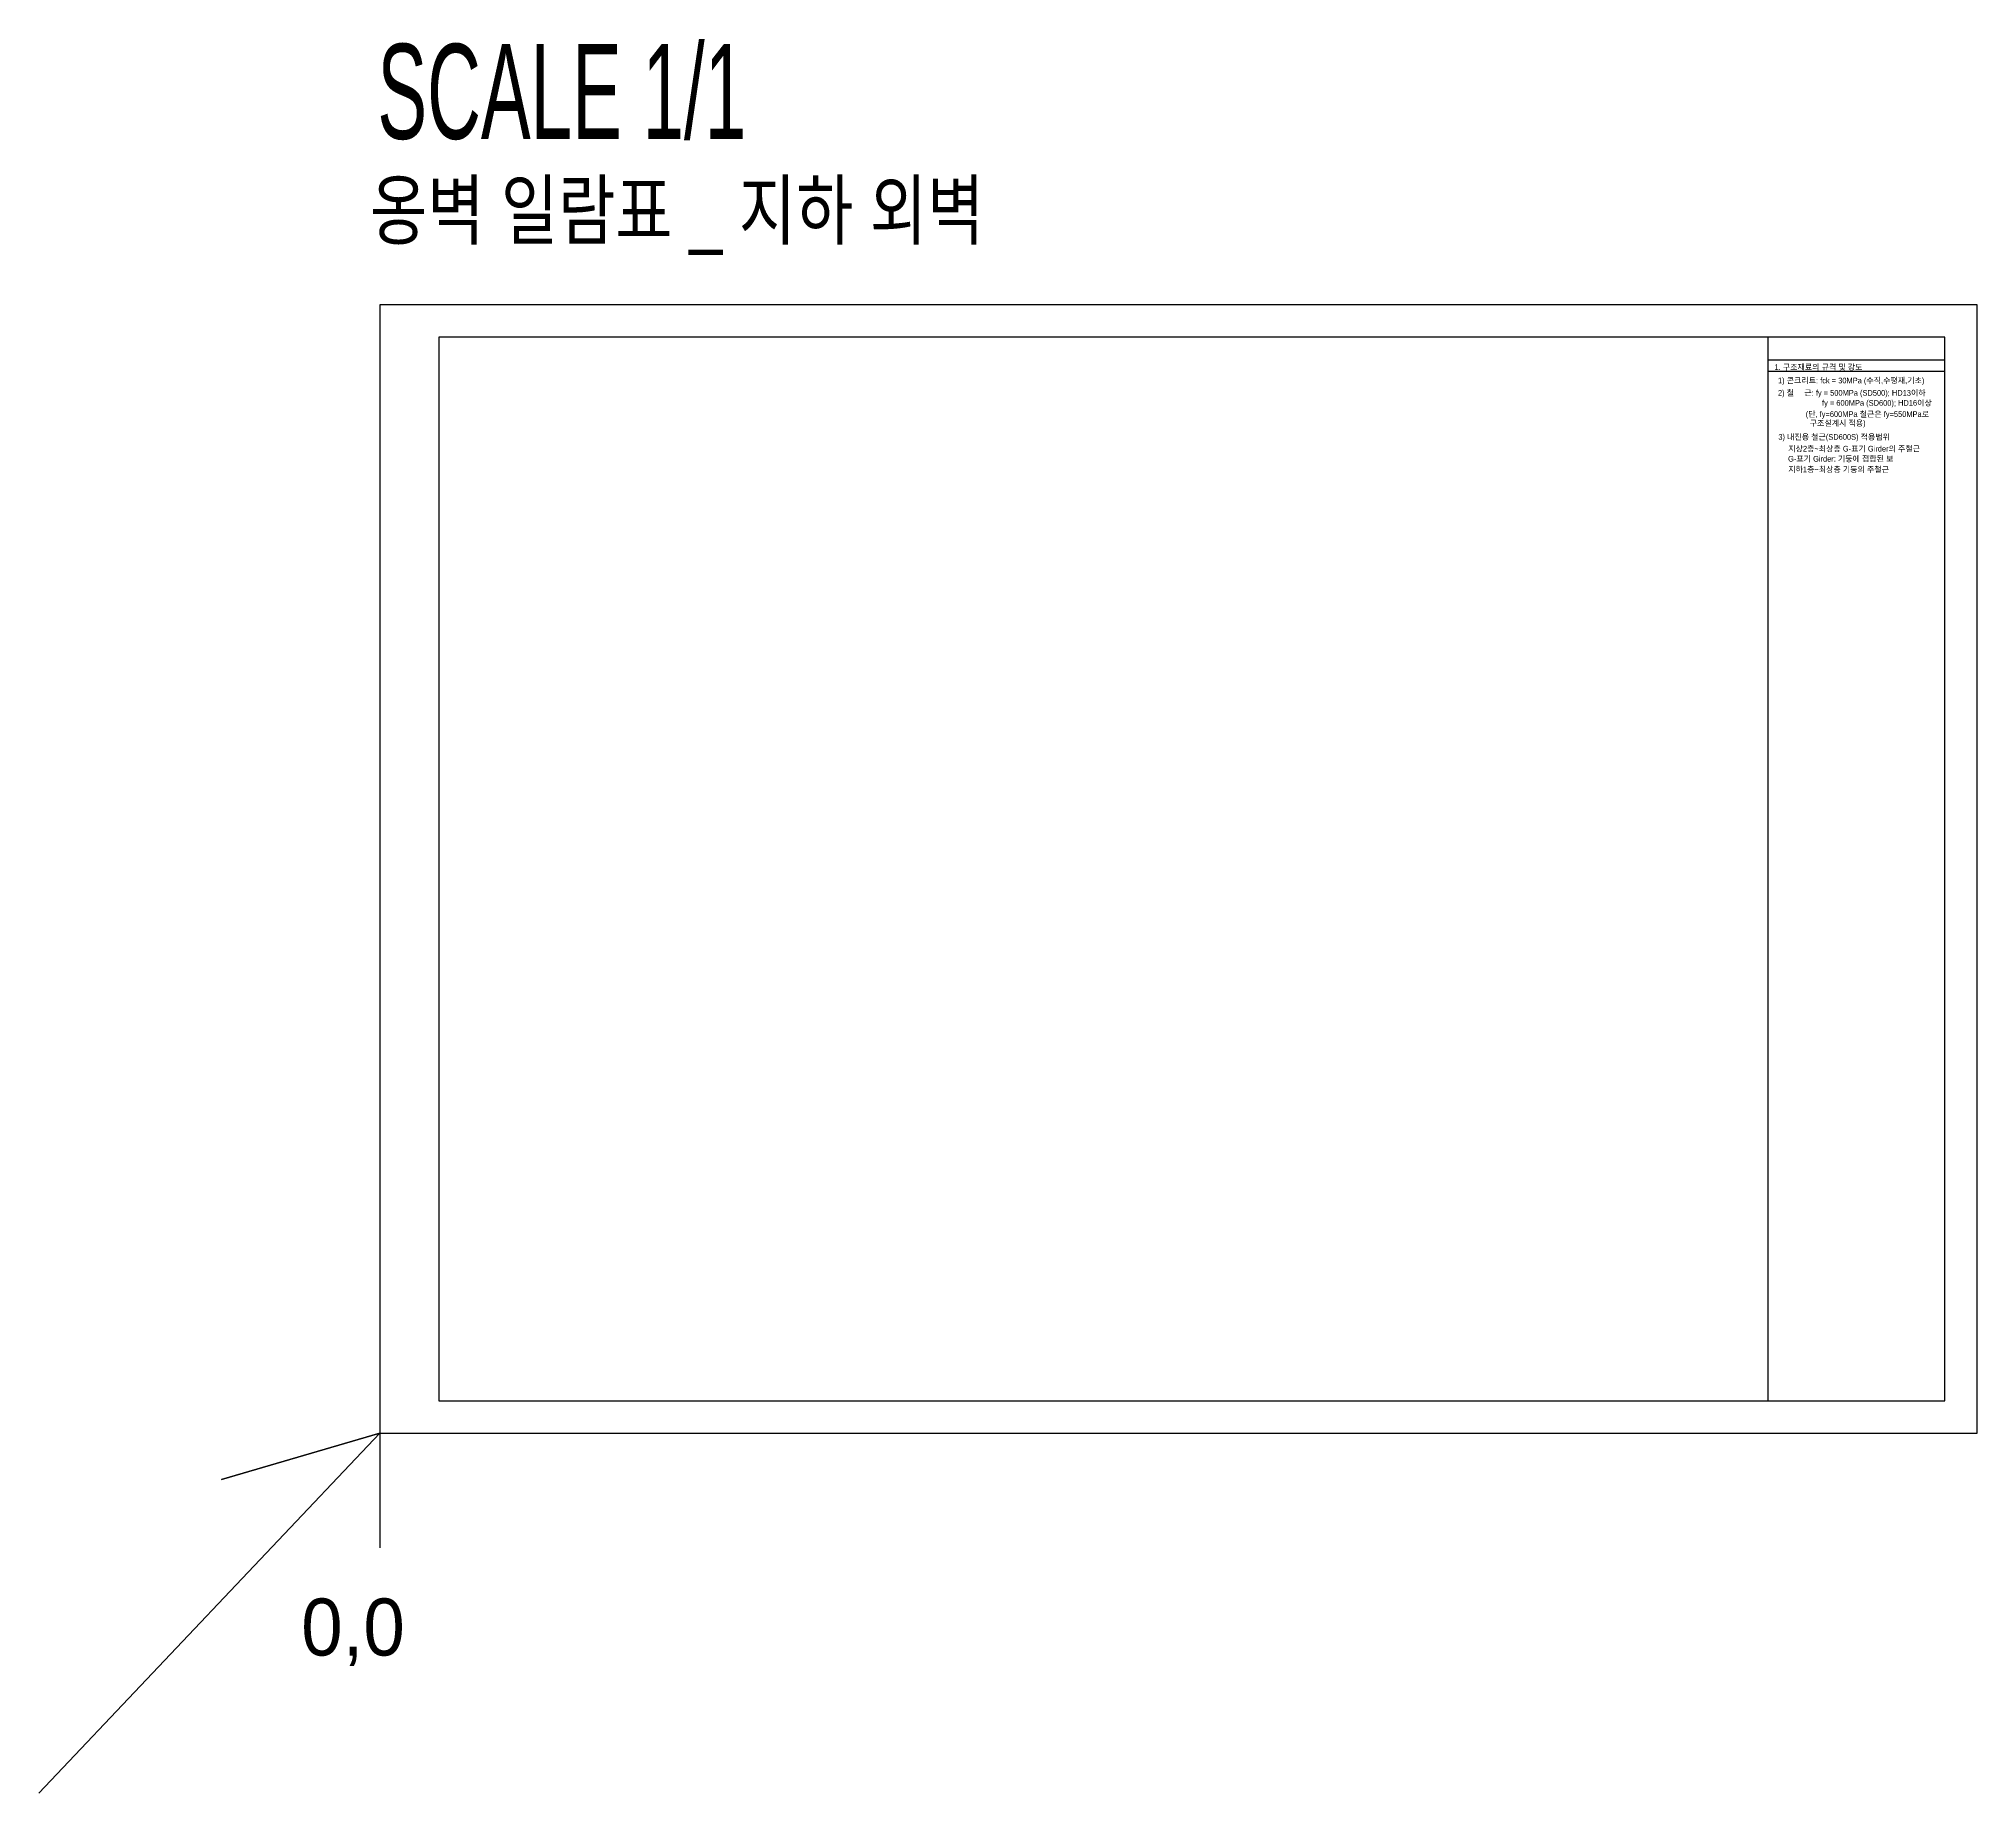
# Model space of a CAD drawing. Header units: millimetres. Extents: x -180 to 841, y -190 to 734.
import ezdxf
from ezdxf.enums import TextEntityAlignment as Align

# ---------------------------------------------------------------- set-up
doc = ezdxf.new("R2010")
doc.units = ezdxf.units.MM
for name, color, linetype in [('A-SYM', 7, 'CONTINUOUS'), ('A-TEXT-NOTE', 7, 'CONTINUOUS'), ('S-TEXT-NOTE', 7, 'CONTINUOUS')]:
    doc.layers.add(name, color=color, linetype=linetype)
doc.layers.add('NOPLOT', color=193, linetype='CONTINUOUS', plot=False)
doc.styles.add('Gtx', font='')
doc.styles.get('Gtx').set_extended_font_data('Dotum')

msp = doc.modelspace()

# ---------------------------------------------------------------- linework, layer by layer
at = {"layer": 'NOPLOT'}
for p, q in [((731, 565), (824, 565)), ((731, 559), (824, 559))]:
    msp.add_line(p, q, dxfattribs=at)
for points in [[(0, 0), (841, 0), (841, 594), (0, 594)], [(31, 17), (824, 17), (824, 577), (31, 577)], [(31, 17), (731, 17), (731, 577), (31, 577)]]:
    msp.add_lwpolyline(points, close=True, dxfattribs=at)
msp.add_lwpolyline([(-179.6, -189.6), (0, 0), (-83.3, -24.5), (0, 0), (0, -60.4)], dxfattribs=at)

# ---------------------------------------------------------------- texts
at = {"layer": 'A-SYM', "color": 2, "style": 'Gtx', "width": 0.8}
msp.add_text('옹벽 일람표 _ 지하 외벽', height=30, dxfattribs=at).set_placement((-5.2, 628.8))
at = {"layer": 'A-TEXT-NOTE', "color": 3, "style": 'Gtx', "width": 0.6}
msp.add_text('SCALE 1/1', height=50, dxfattribs=at).set_placement((-1.3, 706.3), align=Align.MIDDLE_LEFT)
at = {"layer": 'NOPLOT', "style": 'Gtx'}
msp.add_text('0,0', height=30, dxfattribs=at).set_placement((-41.4, -117.1))
at = {"layer": 'S-TEXT-NOTE', "style": 'Gtx'}
for s, p in [('1. 구조재료의 규격 및 강도', (734.3, 558.8)), ('1) 콘크리트: fck = 30MPa (수직,수평재,기초)', (736.1, 551.7)), ('2) 철     근: fy = 500MPa (SD500); HD13이하 ', (736.1, 545.2)), ('fy = 600MPa (SD600); HD16이상', (759.3, 539.9)), ('(단, fy=600MPa 철근은 fy=550MPa로 ', (750.7, 534)), ('구조설계시 적용)', (752.8, 529.3)), ('3) 내진용 철근(SD600S) 적용범위', (736.3, 522))]:
    msp.add_text(s, height=3, dxfattribs=at).set_placement(p, align=Align.BOTTOM_LEFT)
for s, p in [('G-표기 Girder: 기둥에 접합된 보', (741.4, 511.4)), ('지상2층~최상층 G-표기 Girder의 주철근', (741.5, 516.7)), ('지하1층~최상층 기둥의 주철근', (741.5, 505.8))]:
    msp.add_text(s, height=3, dxfattribs=at).set_placement(p)

doc.saveas('drawing.dxf')
